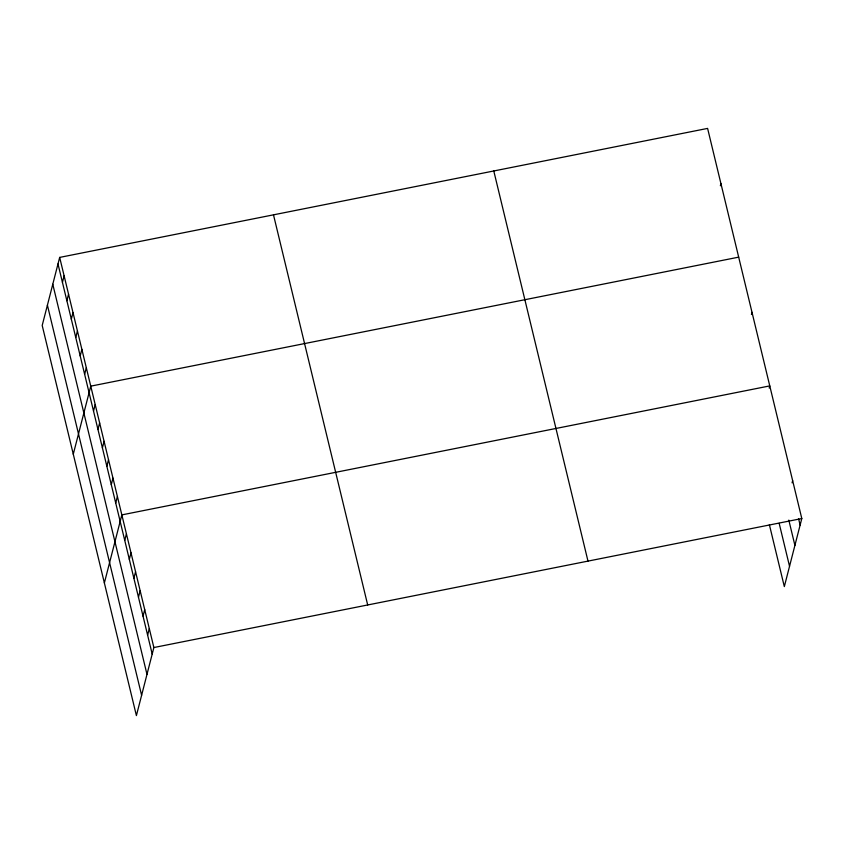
<?xml version="1.0" encoding="UTF-8"?>
<svg xmlns="http://www.w3.org/2000/svg" width="844" height="844" viewBox="0 0 844 844"><rect width="100%" height="100%" fill="white"/><g stroke="black" fill="none" stroke-linecap="round" stroke-linejoin="round"><path stroke-width="1.27" d="M59.671 257.409L42.2 325.457L136.401 715.596L153.872 647.538L59.671 257.409L707.599 128.404L801.8 518.543L784.329 586.591L769.38 524.694M62.435 282.339L64.112 275.798M66.876 300.738L68.554 294.187M71.318 319.127L72.995 312.586M75.76 337.516L77.437 330.975M80.201 355.915L81.879 349.363M84.643 374.303L86.32 367.762M73.28 454.209L90.762 386.151L738.69 257.146M93.515 411.091L95.203 404.54M97.957 429.48L99.645 422.939M102.398 447.869L104.076 441.328M106.84 466.268L108.517 459.716M111.281 484.656L112.959 478.115M115.723 503.045L117.4 496.504M104.371 582.951L121.842 514.893L769.77 385.898L769.211 388.071M124.743 540.392L126.421 533.841M129.311 559.34L130.999 552.799M133.89 578.288L135.567 571.747M138.469 597.236L140.146 590.694M143.037 616.183L144.725 609.642M147.616 635.131L149.293 628.59M720.365 185.764L720.924 183.581M751.445 314.506L752.015 312.322M792.094 482.821L792.653 480.637M153.872 647.538L801.8 518.543M798.593 518.765L800.123 525.084M788.813 520.115L794.911 545.382M779.17 523.343L789.541 566.292M493.782 170.973L587.983 561.112M273.488 214.84L367.689 604.969M57.993 263.95L152.194 654.089M52.782 284.249L146.983 674.388M47.412 305.159L141.613 695.298"/></g></svg>
